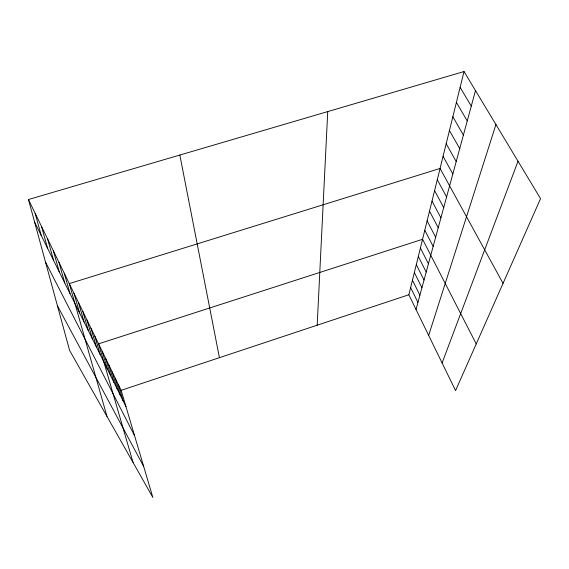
<?xml version="1.0" encoding="UTF-8"?>
<svg xmlns="http://www.w3.org/2000/svg" width="569" height="569" viewBox="0 0 569 569"><rect width="100%" height="100%" fill="white"/><g stroke="black" fill="none" stroke-linecap="round" stroke-linejoin="round"><path stroke-width="0.85" d="M317.182 325.198L327.73 111.595M464.027 71.545L540.55 198.652L455.563 390.604L408.855 294.749L464.027 71.545L28.45 199.527L69.596 350.404L152.855 497.455L121.14 390.32L28.45 199.527M416.031 309.465L475.492 90.585M428.663 335.397L495.94 124.547M442.099 362.965L518.032 161.247M121.14 390.32L408.855 294.749M460.129 87.32L471.274 106.118M456.409 102.377L467.249 120.934M452.853 116.766L463.401 135.088M449.446 130.529L459.724 148.616M446.188 143.715L456.21 161.56M443.066 156.34L452.839 173.965M503.046 283.362L440.072 168.46L69.297 283.611L106.965 416.408M437.284 179.754L446.601 196.938M434.595 190.622L443.706 207.593M57.426 305.781L143.694 466.502M432.013 201.085L440.918 217.849M429.517 211.156L438.237 227.721M427.12 220.872L435.655 237.23M424.801 230.246L433.158 246.405M476.232 343.932L422.568 239.286L98.565 343.847L133.075 462.526M45.534 262.181L134.561 435.669M420.406 248.02L428.436 263.803M418.322 256.463L426.188 272.06M416.302 264.628L424.026 280.04M414.353 272.523L421.928 287.758M412.461 280.168L419.894 295.226M34.574 221.995L125.998 406.721M410.633 287.573L417.931 302.459M118.238 384.345L123.146 400.96M115.237 378.165L120.201 395.007M112.129 371.77L117.15 388.84M108.914 365.156L113.992 382.46M105.585 358.306L110.72 375.853M102.143 351.208L107.328 369.004M94.852 336.215L100.165 354.523M91.004 328.285L96.374 346.862M87 320.048L92.427 338.896M82.839 311.478L88.33 330.61M78.508 302.566L84.063 321.99M73.998 293.284L79.617 313M64.247 273.205L69.987 293.547M58.956 262.323L64.766 282.999M53.429 250.936L59.297 271.946M47.632 239.008L53.564 260.367M41.551 226.49L47.554 248.212M35.164 213.347L41.231 235.438M179.84 155.045L219.421 357.673"/></g></svg>
